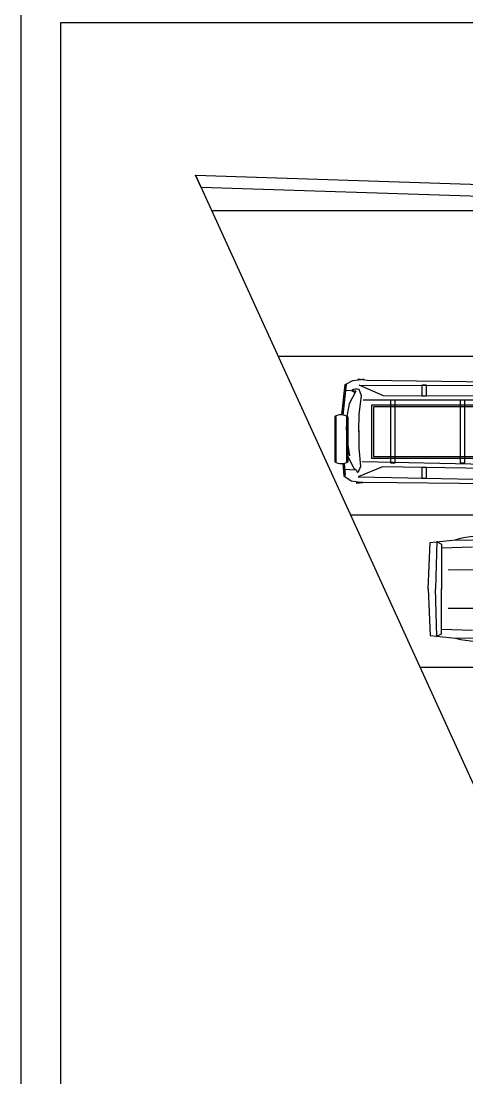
# Model space of a CAD drawing. Header units: millimetres. Extents: x 31778 to 54642, y 18502 to 28743.
# Drawn here: x 42393 to 43125, y 21233 to 22969 of the extents above; entities that cross this region are included whole.
import ezdxf

# ---------------------------------------------------------------- set-up
doc = ezdxf.new("R2010")
doc.units = ezdxf.units.MM
doc.layers.add('Plan Archi', color=8, linetype='Continuous')

msp = doc.modelspace()

# ---------------------------------------------------------------- linework, layer by layer
msp.add_lwpolyline([(47983.034, 23032.142), (47983.034, 19041.142), (42393.034, 19041.142), (42393.034, 23032.142)], close=True)
msp.add_lwpolyline([(42458.034, 19422.138), (42458.034, 22967.142), (47918.034, 22967.142), (47918.034, 19422.138)])
at = {"layer": 'Plan Archi', "color": 0}
for p, q in [((42679.444, 22716.124), (44094.561, 19611.799)), ((42688.701, 22695.819), (42679.444, 22716.124)), ((42679.444, 22716.124), (44991.526, 22642.286)), ((44971.956, 22622.9), (42688.701, 22695.819))]:
    msp.add_line(p, q, dxfattribs=at)
at = {"layer": 'Plan Archi'}
for p, q in [((42705.964, 22658.185), (43269.927, 22658.185)), ((43279.819, 22418.185), (42815.261, 22418.185)), ((42924.921, 22372.673), (42937.624, 22379.023)), ((42937.624, 22379.023), (42956.448, 22381.421)), ((42945.813, 22381.572), (42961.555, 22379.796)), ((42961.555, 22379.796), (43251.414, 22375.782)), ((42919.865, 22322.472), (42924.921, 22372.673)), ((42922.103, 22322.202), (42927.172, 22372.53)), ((42942.804, 22361.374), (42926.559, 22362.574)), ((42942.804, 22361.374), (42931.999, 22340.396)), ((42936.027, 22362.646), (42941.818, 22359.46)), ((42952.111, 22353.972), (42948.096, 22364.405)), ((42948.392, 22371.512), (43200.118, 22370.404)), ((42987.975, 22353.608), (42948.392, 22371.512)), ((43050.909, 22371.188), (43050.909, 22353.727)), ((43058.802, 22371.188), (43050.909, 22371.188)), ((43058.802, 22353.727), (43058.802, 22371.188)), ((42948.381, 22323.77), (42952.111, 22353.972)), ((43158.975, 22346.663), (42954.71, 22346.648)), ((43158.765, 22353.076), (42987.975, 22353.608)), ((42999.357, 22346.862), (42999.357, 22243.487)), ((43007.268, 22346.862), (42999.357, 22346.862)), ((43007.268, 22243.487), (43007.268, 22346.862)), ((43050.909, 22353.727), (43058.802, 22353.727)), ((43113.771, 22346.862), (43113.771, 22243.487)), ((43121.683, 22346.862), (43113.771, 22346.862)), ((43121.683, 22243.487), (43121.683, 22346.862)), ((42931.999, 22340.396), (42928.126, 22319.746)), ((42968.602, 22338.518), (42968.602, 22251.208)), ((43150.129, 22338.518), (42968.602, 22338.518)), ((42971.642, 22335.477), (42971.642, 22254.249)), ((43147.089, 22335.477), (42971.642, 22335.477)), ((42907.974, 22319.562), (42907.974, 22245.43)), ((42909.616, 22319.562), (42909.616, 22245.43)), ((42928.126, 22319.746), (42926.93, 22297.577)), ((42927.343, 22319.562), (42927.343, 22245.43)), ((42929.313, 22319.562), (42929.313, 22245.43)), ((42947.608, 22295.054), (42948.381, 22323.77)), ((42929.2, 22280.368), (42928.439, 22307.002)), ((42947.634, 22296.908), (42947.595, 22268.182)), ((42933.066, 22255.467), (42929.12, 22280.369)), ((42947.595, 22268.182), (42950.468, 22237.886)), ((42921.354, 22242.61), (42922.798, 22222.609)), ((42923.577, 22243.121), (42925.052, 22222.689)), ((42940.973, 22231.946), (42930.766, 22253.221)), ((43157.477, 22240.838), (42953.274, 22245.133)), ((42968.602, 22251.208), (43150.129, 22251.208)), ((42971.642, 22254.249), (43147.089, 22254.249)), ((42999.357, 22243.487), (43007.268, 22243.487)), ((43113.771, 22243.487), (43121.683, 22243.487)), ((42922.798, 22222.609), (42935.291, 22214.148)), ((42940.973, 22231.946), (42924.721, 22232.658)), ((42944.87, 22230.563), (42940.041, 22233.888)), ((42946.218, 22228.475), (42946.172, 22228.464)), ((42986.328, 22237.235), (42946.255, 22220.458)), ((42950.468, 22237.886), (42946.493, 22228.548)), ((43157.086, 22234.433), (42986.328, 22237.235)), ((43050.909, 22236), (43050.909, 22218.538)), ((43058.802, 22236), (43050.909, 22236)), ((43058.802, 22218.538), (43058.802, 22236)), ((42935.291, 22214.148), (42954.04, 22211.218)), ((42943.392, 22210.475), (42959.178, 22211.805)), ((42946.255, 22220.458), (43197.932, 22215.943)), ((42959.178, 22211.805), (43249.056, 22209.116)), ((43050.909, 22218.538), (43058.802, 22218.538)), ((42933.783, 22158.185), (43613.989, 22158.185)), ((43061.326, 22036.401), (43064.514, 22113.094)), ((43064.514, 22113.094), (43106.455, 22117.496)), ((43075.46, 22114.872), (43073.465, 22036.108)), ((43075.138, 22114.643), (43083.592, 22110.355)), ((43083.592, 22110.355), (43083.581, 22036.186)), ((43134.349, 22105.042), (43083.591, 22103.268)), ((43106.455, 22117.496), (43139.837, 22116.668)), ((43094.155, 22068.129), (43165.197, 22068.26)), ((43061.326, 22036.693), (43064.514, 21960)), ((43075.46, 21958.222), (43073.465, 22036.986)), ((43083.592, 21962.739), (43083.581, 22036.908)), ((43094.155, 22004.965), (43165.197, 22004.834)), ((43075.138, 21958.451), (43083.592, 21962.739)), ((43134.349, 21968.052), (43083.591, 21969.826)), ((43064.514, 21960), (43106.455, 21955.598)), ((43106.455, 21955.598), (43139.837, 21956.426)), ((43047.746, 21908.185), (43613.989, 21908.185))]:
    msp.add_line(p, q, dxfattribs=at)
for centre, radius, start, end in [((42951.446, 22403.757), 22.889, 255.753622, 282.623222), ((42943.98, 22350.366), 14.63, 73.658726, 122.925291), ((42918.546, 22302.11), 20.405, 57.0596, 121.205752), ((43093.197, 22306.388), 175.565, 174.248601, 174.729918), ((43095.912, 22306.35), 175.565, 174.248601, 174.768774), ((42918.546, 22262.882), 20.405, 238.794248, 302.9404), ((42945.598, 22229.491), 1.296, 124.197535, 313.477707), ((42950.277, 22188.479), 23.048, 80.603072, 107.379224)]:
    msp.add_arc(centre, radius, start, end, dxfattribs=at)
for centre, start_param, end_param in [((43147.308, 21961.127), 0.62492295, 1.04094891), ((43147.308, 22111.967), -2.61174524, -2.19571928)]:
    msp.add_ellipse(centre, major_axis=(114.281, 114.281), ratio=1, start_param=start_param, end_param=end_param, dxfattribs=at)

doc.saveas('drawing.dxf')
